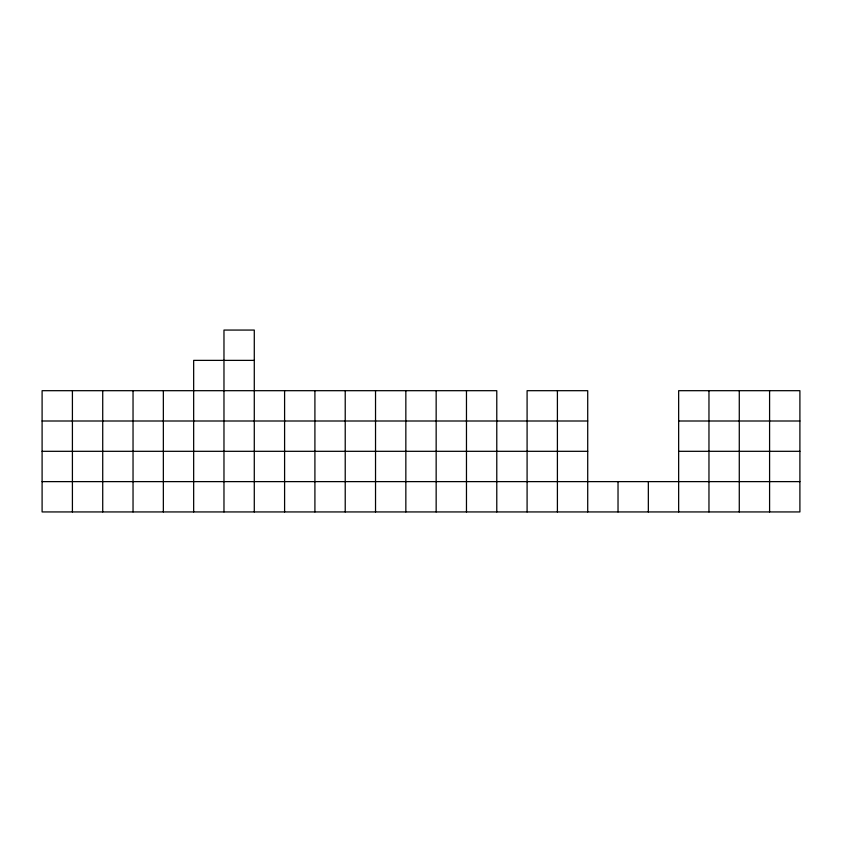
<?xml version="1.0" encoding="UTF-8"?>
<svg xmlns="http://www.w3.org/2000/svg" width="842" height="842" viewBox="0 0 842 842"><rect width="100%" height="100%" fill="white"/><g stroke="black" fill="none" stroke-linecap="round" stroke-linejoin="round"><path stroke-width="1.26" d="M254.284 360.376L193.66 360.376L193.66 511.936M42.1 421L587.716 421M678.652 421L799.9 421M42.1 451.312L587.716 451.312M678.652 451.312L799.9 451.312M42.1 481.624L799.9 481.624M769.588 390.688L769.588 511.936M739.276 390.688L739.276 511.936M708.964 390.688L708.964 511.936M678.652 511.936L678.652 390.688L799.9 390.688L799.9 511.936L42.1 511.936L42.1 390.688L496.78 390.688L496.78 511.936M648.34 481.624L648.34 511.936M618.028 481.624L618.028 511.936M587.716 511.936L587.716 390.688L527.092 390.688L527.092 511.936M557.404 390.688L557.404 511.936M466.468 390.688L466.468 511.936M436.156 390.688L436.156 511.936M405.844 390.688L405.844 511.936M375.532 390.688L375.532 511.936M345.22 390.688L345.22 511.936M314.908 390.688L314.908 511.936M284.596 390.688L284.596 511.936M254.284 511.936L254.284 330.064L223.972 330.064L223.972 511.936M163.348 390.688L163.348 511.936M133.036 390.688L133.036 511.936M102.724 390.688L102.724 511.936M72.412 390.688L72.412 511.936"/></g></svg>
